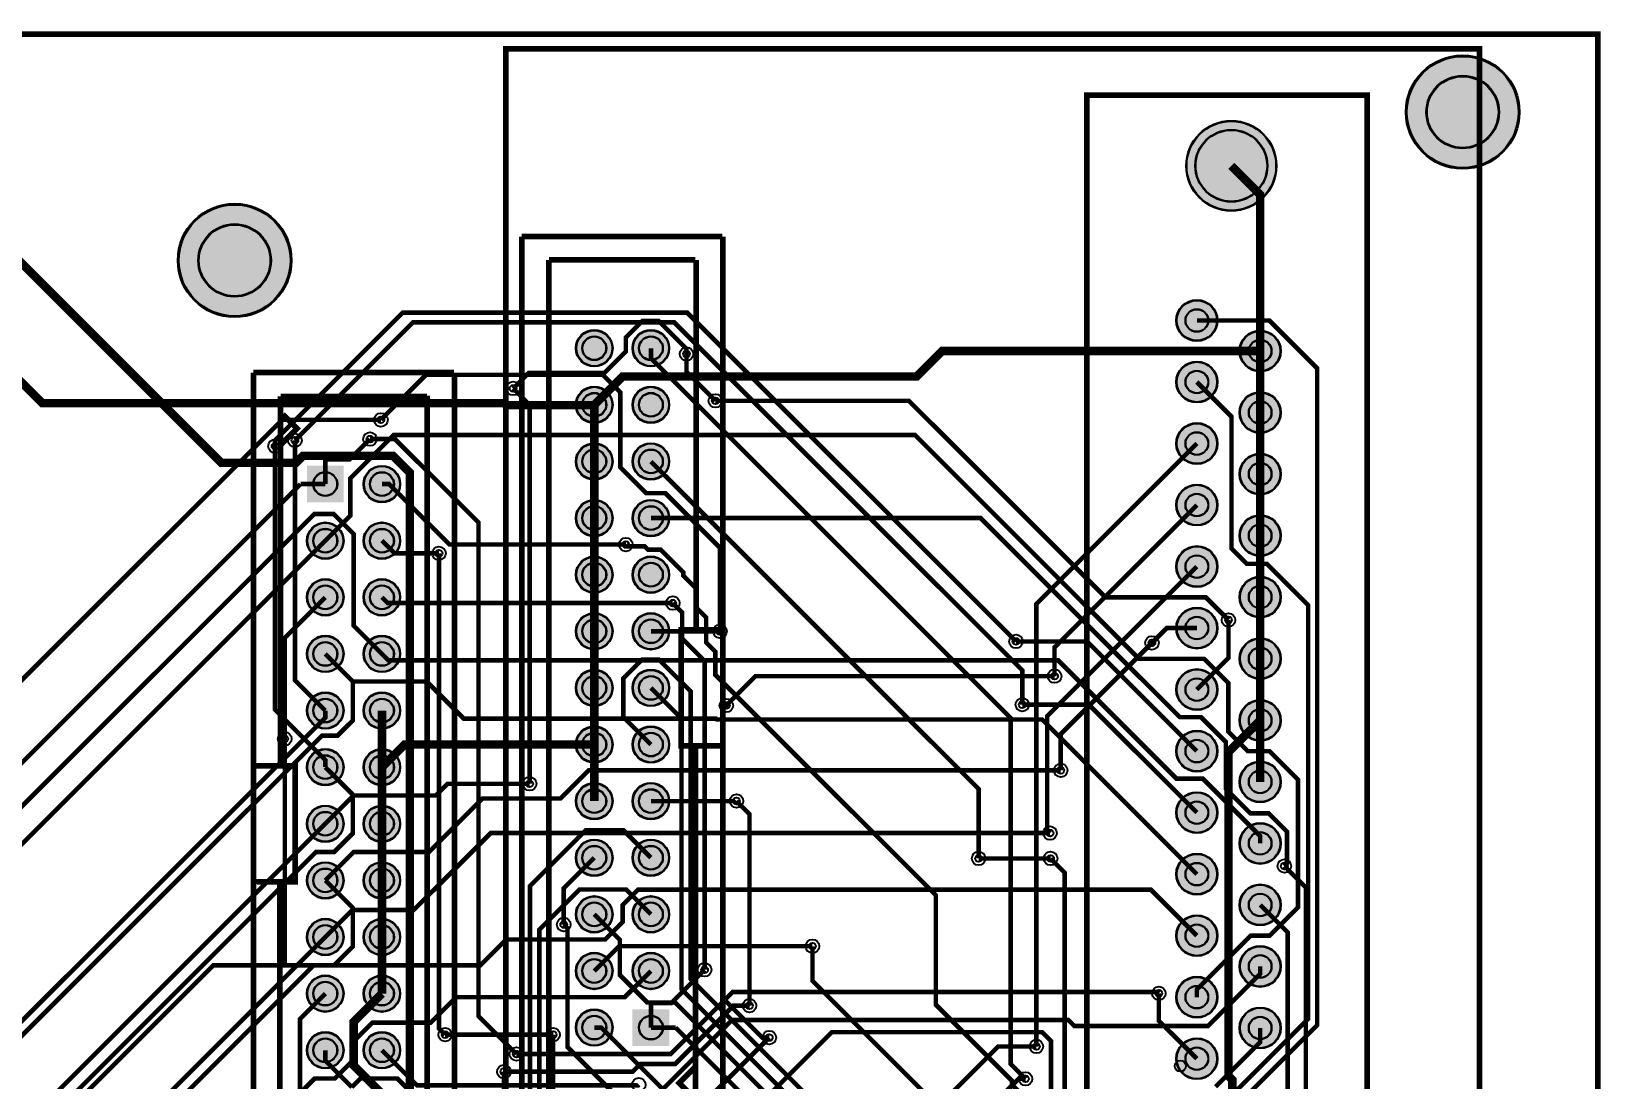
# Model space of a CAD drawing. Header units: millimetres. Extents: x 0 to 106, y 0 to 71.
# Drawn here: x 35.9 to 106.3, y 24.5 to 71.5 of the extents above; entities that cross this region are included whole.
import ezdxf

# ---------------------------------------------------------------- set-up
doc = ezdxf.new("R2010")
doc.units = ezdxf.units.MM
for name, color, linetype, true_color in [('BoardOutLine', 7, 'Continuous', 0xff00ff), ('BottomLayer', 7, 'Continuous', 0x0000ff), ('BottomSolderMaskLayer', 7, 'Continuous', 0xaa00ff), ('Document', 7, 'Continuous', 0xffffff), ('Hole', 7, 'Continuous', 0x222222), ('Multi-Layer', 7, 'Continuous', 0xc0c0c0), ('TopLayer', 7, 'Continuous', 0xff0000), ('TopSilkLayer', 7, 'Continuous', 0xffcc00), ('TopSolderMaskLayer', 7, 'Continuous', 0x800080)]:
    doc.layers.add(name, color=color, linetype=linetype, true_color=true_color)

msp = doc.modelspace()

# ---------------------------------------------------------------- hatches: boundary and pattern name
at = {"layer": 'BottomSolderMaskLayer'}
for points in [[(97.59, 67.872, 1), (102.692, 67.872, 1)], [(87.739, 65.461, 1), (91.789, 65.461, 1)], [(42.506, 61.217, 1), (47.607, 61.217, 1)], [(87.292, 58.521, 1), (89.142, 58.521, 1)], [(60.363, 57.277, 1), (62.014, 57.277, 1)], [(62.903, 57.277, 1), (64.554, 57.277, 1)], [(90.132, 57.151, 1), (91.982, 57.151, 1)], [(87.292, 55.761, 1), (89.142, 55.761, 1)], [(60.363, 54.737, 1), (62.014, 54.737, 1)], [(62.903, 54.737, 1), (64.554, 54.737, 1)], [(90.132, 54.391, 1), (91.982, 54.391, 1)], [(87.292, 53.001, 1), (89.142, 53.001, 1)], [(60.363, 52.197, 1), (62.014, 52.197, 1)], [(62.903, 52.197, 1), (64.554, 52.197, 1)], [(90.132, 51.631, 1), (91.982, 51.631, 1)], [(49.949, 52.007), (49.949, 50.356), (48.298, 50.356), (48.298, 52.007)], [(50.838, 51.181, 1), (52.489, 51.181, 1)], [(87.292, 50.241, 1), (89.142, 50.241, 1)], [(60.363, 49.657, 1), (62.014, 49.657, 1)], [(62.903, 49.657, 1), (64.554, 49.657, 1)], [(48.298, 48.641, 1), (49.949, 48.641, 1)], [(50.838, 48.641, 1), (52.489, 48.641, 1)], [(90.132, 48.871, 1), (91.982, 48.871, 1)], [(60.363, 47.117, 1), (62.014, 47.117, 1)], [(62.903, 47.117, 1), (64.554, 47.117, 1)], [(87.292, 47.481, 1), (89.142, 47.481, 1)], [(48.298, 46.101, 1), (49.949, 46.101, 1)], [(50.838, 46.101, 1), (52.489, 46.101, 1)], [(90.132, 46.111, 1), (91.982, 46.111, 1)], [(60.363, 44.577, 1), (62.014, 44.577, 1)], [(62.903, 44.577, 1), (64.554, 44.577, 1)], [(87.292, 44.721, 1), (89.142, 44.721, 1)], [(48.298, 43.561, 1), (49.949, 43.561, 1)], [(50.838, 43.561, 1), (52.489, 43.561, 1)], [(90.132, 43.351, 1), (91.982, 43.351, 1)], [(60.363, 42.037, 1), (62.014, 42.037, 1)], [(62.903, 42.037, 1), (64.554, 42.037, 1)], [(87.292, 41.961, 1), (89.142, 41.961, 1)], [(48.298, 41.021, 1), (49.949, 41.021, 1)], [(50.838, 41.021, 1), (52.489, 41.021, 1)], [(90.132, 40.581, 1), (91.982, 40.581, 1)], [(60.363, 39.497, 1), (62.014, 39.497, 1)], [(62.903, 39.497, 1), (64.554, 39.497, 1)], [(87.292, 39.2, 1), (89.142, 39.2, 1)], [(48.298, 38.481, 1), (49.949, 38.481, 1)], [(50.838, 38.481, 1), (52.489, 38.481, 1)], [(90.132, 37.82, 1), (91.982, 37.82, 1)], [(60.363, 36.957, 1), (62.014, 36.957, 1)], [(62.903, 36.957, 1), (64.554, 36.957, 1)], [(87.292, 36.441, 1), (89.142, 36.441, 1)], [(48.298, 35.941, 1), (49.949, 35.941, 1)], [(50.838, 35.941, 1), (52.489, 35.941, 1)], [(90.132, 35.06, 1), (91.982, 35.06, 1)], [(60.363, 34.417, 1), (62.014, 34.417, 1)], [(62.903, 34.417, 1), (64.554, 34.417, 1)], [(87.292, 33.681, 1), (89.142, 33.681, 1)], [(48.298, 33.401, 1), (49.949, 33.401, 1)], [(50.838, 33.401, 1), (52.489, 33.401, 1)], [(90.132, 32.3, 1), (91.982, 32.3, 1)], [(60.363, 31.877, 1), (62.014, 31.877, 1)], [(62.903, 31.877, 1), (64.554, 31.877, 1)], [(48.298, 30.861, 1), (49.949, 30.861, 1)], [(50.838, 30.861, 1), (52.489, 30.861, 1)], [(87.292, 30.921, 1), (89.142, 30.921, 1)], [(90.132, 29.541, 1), (91.982, 29.541, 1)], [(60.363, 29.337, 1), (62.014, 29.337, 1)], [(62.903, 29.337, 1), (64.554, 29.337, 1)], [(48.298, 28.321, 1), (49.949, 28.321, 1)], [(50.838, 28.321, 1), (52.489, 28.321, 1)], [(87.292, 28.161, 1), (89.142, 28.161, 1)], [(60.363, 26.797, 1), (62.014, 26.797, 1)], [(62.903, 25.972), (62.903, 27.622), (64.554, 27.622), (64.554, 25.972)], [(90.132, 26.78, 1), (91.982, 26.78, 1)], [(48.298, 25.781, 1), (49.949, 25.781, 1)], [(50.838, 25.781, 1), (52.489, 25.781, 1)], [(87.292, 25.401, 1), (89.142, 25.401, 1)]]:
    msp.add_hatch(color=256, dxfattribs=at).paths.add_polyline_path(points)
at = {"layer": 'Multi-Layer'}
for points in [[(87.764, 65.461, 1), (91.764, 65.461, 1)], [(87.317, 58.521, 1), (89.117, 58.521, 1)], [(60.389, 57.277, 1), (61.989, 57.277, 1)], [(62.929, 57.277, 1), (64.529, 57.277, 1)], [(90.157, 57.151, 1), (91.957, 57.151, 1)], [(87.317, 55.761, 1), (89.117, 55.761, 1)], [(60.389, 54.737, 1), (61.989, 54.737, 1)], [(62.929, 54.737, 1), (64.529, 54.737, 1)], [(90.157, 54.391, 1), (91.957, 54.391, 1)], [(87.317, 53.001, 1), (89.117, 53.001, 1)], [(60.389, 52.197, 1), (61.989, 52.197, 1)], [(62.929, 52.197, 1), (64.529, 52.197, 1)], [(90.157, 51.631, 1), (91.957, 51.631, 1)], [(49.924, 51.981), (49.924, 50.381), (48.324, 50.381), (48.324, 51.981)], [(50.864, 51.181, 1), (52.464, 51.181, 1)], [(87.317, 50.241, 1), (89.117, 50.241, 1)], [(60.389, 49.657, 1), (61.989, 49.657, 1)], [(62.929, 49.657, 1), (64.529, 49.657, 1)], [(48.324, 48.641, 1), (49.924, 48.641, 1)], [(50.864, 48.641, 1), (52.464, 48.641, 1)], [(90.157, 48.871, 1), (91.957, 48.871, 1)], [(60.389, 47.117, 1), (61.989, 47.117, 1)], [(62.929, 47.117, 1), (64.529, 47.117, 1)], [(87.317, 47.481, 1), (89.117, 47.481, 1)], [(48.324, 46.101, 1), (49.924, 46.101, 1)], [(50.864, 46.101, 1), (52.464, 46.101, 1)], [(90.157, 46.111, 1), (91.957, 46.111, 1)], [(60.389, 44.577, 1), (61.989, 44.577, 1)], [(62.929, 44.577, 1), (64.529, 44.577, 1)], [(87.317, 44.721, 1), (89.117, 44.721, 1)], [(48.324, 43.561, 1), (49.924, 43.561, 1)], [(50.864, 43.561, 1), (52.464, 43.561, 1)], [(90.157, 43.351, 1), (91.957, 43.351, 1)], [(60.389, 42.037, 1), (61.989, 42.037, 1)], [(62.929, 42.037, 1), (64.529, 42.037, 1)], [(87.317, 41.961, 1), (89.117, 41.961, 1)], [(48.324, 41.021, 1), (49.924, 41.021, 1)], [(50.864, 41.021, 1), (52.464, 41.021, 1)], [(90.157, 40.581, 1), (91.957, 40.581, 1)], [(60.389, 39.497, 1), (61.989, 39.497, 1)], [(62.929, 39.497, 1), (64.529, 39.497, 1)], [(87.317, 39.2, 1), (89.117, 39.2, 1)], [(48.324, 38.481, 1), (49.924, 38.481, 1)], [(50.864, 38.481, 1), (52.464, 38.481, 1)], [(90.157, 37.82, 1), (91.957, 37.82, 1)], [(60.389, 36.957, 1), (61.989, 36.957, 1)], [(62.929, 36.957, 1), (64.529, 36.957, 1)], [(87.317, 36.441, 1), (89.117, 36.441, 1)], [(48.324, 35.941, 1), (49.924, 35.941, 1)], [(50.864, 35.941, 1), (52.464, 35.941, 1)], [(90.157, 35.06, 1), (91.957, 35.06, 1)], [(60.389, 34.417, 1), (61.989, 34.417, 1)], [(62.929, 34.417, 1), (64.529, 34.417, 1)], [(87.317, 33.681, 1), (89.117, 33.681, 1)], [(48.324, 33.401, 1), (49.924, 33.401, 1)], [(50.864, 33.401, 1), (52.464, 33.401, 1)], [(90.157, 32.3, 1), (91.957, 32.3, 1)], [(60.389, 31.877, 1), (61.989, 31.877, 1)], [(62.929, 31.877, 1), (64.529, 31.877, 1)], [(87.317, 30.921, 1), (89.117, 30.921, 1)], [(48.324, 30.861, 1), (49.924, 30.861, 1)], [(50.864, 30.861, 1), (52.464, 30.861, 1)], [(90.157, 29.541, 1), (91.957, 29.541, 1)], [(60.389, 29.337, 1), (61.989, 29.337, 1)], [(62.929, 29.337, 1), (64.529, 29.337, 1)], [(48.324, 28.321, 1), (49.924, 28.321, 1)], [(50.864, 28.321, 1), (52.464, 28.321, 1)], [(87.317, 28.161, 1), (89.117, 28.161, 1)], [(60.389, 26.797, 1), (61.989, 26.797, 1)], [(62.929, 25.997), (62.929, 27.597), (64.529, 27.597), (64.529, 25.997)], [(90.157, 26.78, 1), (91.957, 26.78, 1)], [(48.324, 25.781, 1), (49.924, 25.781, 1)], [(50.864, 25.781, 1), (52.464, 25.781, 1)], [(87.317, 25.401, 1), (89.117, 25.401, 1)]]:
    msp.add_hatch(color=256, dxfattribs=at).paths.add_polyline_path(points)
at = {"layer": 'TopSolderMaskLayer'}
for points in [[(97.59, 67.872, 1), (102.692, 67.872, 1)], [(87.739, 65.461, 1), (91.789, 65.461, 1)], [(42.506, 61.217, 1), (47.607, 61.217, 1)], [(87.292, 58.521, 1), (89.142, 58.521, 1)], [(60.363, 57.277, 1), (62.014, 57.277, 1)], [(62.903, 57.277, 1), (64.554, 57.277, 1)], [(90.132, 57.151, 1), (91.982, 57.151, 1)], [(87.292, 55.761, 1), (89.142, 55.761, 1)], [(60.363, 54.737, 1), (62.014, 54.737, 1)], [(62.903, 54.737, 1), (64.554, 54.737, 1)], [(90.132, 54.391, 1), (91.982, 54.391, 1)], [(87.292, 53.001, 1), (89.142, 53.001, 1)], [(60.363, 52.197, 1), (62.014, 52.197, 1)], [(62.903, 52.197, 1), (64.554, 52.197, 1)], [(90.132, 51.631, 1), (91.982, 51.631, 1)], [(49.949, 52.007), (49.949, 50.356), (48.298, 50.356), (48.298, 52.007)], [(50.838, 51.181, 1), (52.489, 51.181, 1)], [(87.292, 50.241, 1), (89.142, 50.241, 1)], [(60.363, 49.657, 1), (62.014, 49.657, 1)], [(62.903, 49.657, 1), (64.554, 49.657, 1)], [(48.298, 48.641, 1), (49.949, 48.641, 1)], [(50.838, 48.641, 1), (52.489, 48.641, 1)], [(90.132, 48.871, 1), (91.982, 48.871, 1)], [(60.363, 47.117, 1), (62.014, 47.117, 1)], [(62.903, 47.117, 1), (64.554, 47.117, 1)], [(87.292, 47.481, 1), (89.142, 47.481, 1)], [(48.298, 46.101, 1), (49.949, 46.101, 1)], [(50.838, 46.101, 1), (52.489, 46.101, 1)], [(90.132, 46.111, 1), (91.982, 46.111, 1)], [(60.363, 44.577, 1), (62.014, 44.577, 1)], [(62.903, 44.577, 1), (64.554, 44.577, 1)], [(87.292, 44.721, 1), (89.142, 44.721, 1)], [(48.298, 43.561, 1), (49.949, 43.561, 1)], [(50.838, 43.561, 1), (52.489, 43.561, 1)], [(90.132, 43.351, 1), (91.982, 43.351, 1)], [(60.363, 42.037, 1), (62.014, 42.037, 1)], [(62.903, 42.037, 1), (64.554, 42.037, 1)], [(87.292, 41.961, 1), (89.142, 41.961, 1)], [(48.298, 41.021, 1), (49.949, 41.021, 1)], [(50.838, 41.021, 1), (52.489, 41.021, 1)], [(90.132, 40.581, 1), (91.982, 40.581, 1)], [(60.363, 39.497, 1), (62.014, 39.497, 1)], [(62.903, 39.497, 1), (64.554, 39.497, 1)], [(87.292, 39.2, 1), (89.142, 39.2, 1)], [(48.298, 38.481, 1), (49.949, 38.481, 1)], [(50.838, 38.481, 1), (52.489, 38.481, 1)], [(90.132, 37.82, 1), (91.982, 37.82, 1)], [(60.363, 36.957, 1), (62.014, 36.957, 1)], [(62.903, 36.957, 1), (64.554, 36.957, 1)], [(87.292, 36.441, 1), (89.142, 36.441, 1)], [(48.298, 35.941, 1), (49.949, 35.941, 1)], [(50.838, 35.941, 1), (52.489, 35.941, 1)], [(90.132, 35.06, 1), (91.982, 35.06, 1)], [(60.363, 34.417, 1), (62.014, 34.417, 1)], [(62.903, 34.417, 1), (64.554, 34.417, 1)], [(87.292, 33.681, 1), (89.142, 33.681, 1)], [(48.298, 33.401, 1), (49.949, 33.401, 1)], [(50.838, 33.401, 1), (52.489, 33.401, 1)], [(90.132, 32.3, 1), (91.982, 32.3, 1)], [(60.363, 31.877, 1), (62.014, 31.877, 1)], [(62.903, 31.877, 1), (64.554, 31.877, 1)], [(48.298, 30.861, 1), (49.949, 30.861, 1)], [(50.838, 30.861, 1), (52.489, 30.861, 1)], [(87.292, 30.921, 1), (89.142, 30.921, 1)], [(90.132, 29.541, 1), (91.982, 29.541, 1)], [(60.363, 29.337, 1), (62.014, 29.337, 1)], [(62.903, 29.337, 1), (64.554, 29.337, 1)], [(48.298, 28.321, 1), (49.949, 28.321, 1)], [(50.838, 28.321, 1), (52.489, 28.321, 1)], [(87.292, 28.161, 1), (89.142, 28.161, 1)], [(60.363, 26.797, 1), (62.014, 26.797, 1)], [(62.903, 25.972), (62.903, 27.622), (64.554, 27.622), (64.554, 25.972)], [(90.132, 26.78, 1), (91.982, 26.78, 1)], [(48.298, 25.781, 1), (49.949, 25.781, 1)], [(50.838, 25.781, 1), (52.489, 25.781, 1)], [(87.292, 25.401, 1), (89.142, 25.401, 1)]]:
    msp.add_hatch(color=256, dxfattribs=at).paths.add_polyline_path(points)

# ---------------------------------------------------------------- linework, layer by layer
at = {"layer": 'BoardOutLine', "const_width": 0.254}
msp.add_lwpolyline([(106.2, 0), (0, 0), (0, 71.365), (106.2, 71.365), (106.2, 0)], close=True, dxfattribs=at)
at = {"layer": 'BottomLayer'}
for points, const_width in [([(91.057, 57.151), (91.057, 64.168), (89.764, 65.461)], 0.381), ([(33.193, 63.399), (44.456, 52.136), (47.815, 52.136), (48.13, 52.45), (52.16, 52.45), (52.919, 51.691), (52.919, 21.956), (51.664, 20.701)], 0.381), ([(80.105, 44.122), (65.356, 58.871), (52.599, 58.871), (46.871, 53.143), (46.871, 52.885)], 0.203), ([(80.388, 41.287), (80.388, 42.821), (64.771, 58.438), (53.057, 58.438), (47.762, 53.143)], 0.203), ([(80.532, 24.497), (79.867, 25.162), (79.867, 40.691), (63.729, 56.83), (63.729, 57.277)], 0.203), ([(66.621, 54.916), (65.326, 56.211), (65.326, 57.018)], 0.203), ([(91.057, 54.391), (91.057, 57.151)], 0.381), ([(66.825, 44.577), (66.825, 48.324), (64.374, 50.775), (63.516, 50.775), (62.356, 51.935), (62.356, 55.297), (61.569, 56.084), (53.641, 56.084), (51.619, 54.062)], 0.203), ([(57.548, 55.472), (58.29, 54.73), (58.29, 37.735)], 0.203), ([(61.189, 54.737), (61.189, 52.197)], 0.381), ([(91.057, 54.391), (91.057, 51.631)], 0.381), ([(51.13, 53.2), (52.248, 53.2), (55.993, 49.456), (55.993, 27.311), (57.695, 25.609)], 0.203), ([(88.217, 53.001), (81.019, 45.803), (81.019, 25.948)], 0.203), ([(61.189, 52.197), (61.189, 49.657)], 0.381), ([(63.729, 52.197), (78.428, 37.498), (78.428, 34.385)], 0.203), ([(91.057, 51.631), (91.057, 48.871)], 0.381), ([(48.019, 51.181), (10.624, 13.786), (10.624, 5.103), (11.232, 4.496), (13.081, 4.496), (14.351, 5.766)], 0.203), ([(49.124, 51.181), (48.019, 51.181)], 0.203), ([(81.834, 42.562), (81.834, 43.858), (88.217, 50.241)], 0.203), ([(51.664, 43.561), (50.394, 44.831), (50.394, 48.944), (49.498, 49.839), (48.628, 49.839), (11.811, 13.022), (11.811, 5.766)], 0.203), ([(61.189, 49.657), (61.189, 47.117)], 0.381), ([(49.124, 48.641), (24.909, 24.427), (24.909, 9.153), (23.241, 7.485), (23.241, 4.496), (21.971, 3.226)], 0.203), ([(86.136, 21.221), (86.135, 21.221), (85.698, 21.221), (85.322, 21.596), (82.738, 21.596), (80.449, 23.886), (80.279, 23.886), (79.92, 24.244), (79.92, 24.414), (76.508, 27.826), (76.508, 32.734), (66.615, 42.627), (66.615, 43.666), (66.205, 44.076), (66.205, 45.201), (65.74, 45.665), (65.74, 46.513), (65.187, 47.066), (65.187, 47.224), (64.168, 48.243), (63.592, 48.243), (63.448, 48.387), (62.687, 48.387), (62.606, 48.468)], 0.203), ([(91.057, 48.871), (91.057, 46.111)], 0.381), ([(54.222, 48.077), (54.222, 26.756), (54.5, 26.479)], 0.203), ([(61.189, 47.117), (61.189, 44.577)], 0.381), ([(88.217, 47.481), (81.5, 40.764), (81.5, 35.654), (81.63, 35.524)], 0.203), ([(47.307, 39.751), (47.307, 44.285), (49.124, 46.101)], 0.203), ([(66.136, 29.39), (66.136, 43.253), (65.129, 44.26), (65.129, 45.425), (64.712, 45.843)], 0.203), ([(91.057, 46.111), (91.057, 43.351)], 0.381), ([(88.217, 41.961), (89.638, 43.382), (89.638, 45.081)], 0.203), ([(61.189, 44.577), (61.189, 42.037)], 0.381), ([(27.051, 3.226), (28.321, 4.496), (28.321, 19.244), (48.967, 39.89), (49.668, 39.89), (50.359, 40.58), (50.359, 42.326), (49.124, 43.561)], 0.203), ([(86.202, 44.056), (82.111, 39.965), (82.111, 38.341)], 0.203), ([(63.729, 39.497), (62.494, 40.732), (62.494, 42.467), (63.334, 43.307), (64.092, 43.307), (65.511, 41.888), (65.511, 28.976), (83.143, 11.343)], 0.203), ([(91.057, 43.351), (91.057, 40.581)], 0.381), ([(61.189, 42.037), (61.189, 39.497)], 0.381), ([(63.729, 42.037), (65.102, 40.664), (65.102, 28.515), (85.59, 8.027)], 0.203), ([(24.511, 3.226), (25.781, 4.496), (25.781, 17.36), (49.124, 40.703), (49.124, 41.021)], 0.203), ([(51.664, 38.481), (51.664, 41.021)], 0.381), ([(67.11, 41.248), (66.956, 41.094), (66.956, 28.113), (68.721, 26.348), (69.038, 26.348)], 0.203), ([(89.637, 18.461), (89.808, 18.632), (89.808, 24.455), (89.637, 24.627), (89.637, 39.161), (91.057, 40.581)], 0.381), ([(91.057, 40.581), (91.057, 37.82)], 0.381), ([(61.189, 39.497), (61.189, 36.957)], 0.381), ([(49.124, 38.481), (50.359, 37.246), (50.359, 35.511), (49.519, 34.671), (48.703, 34.671), (33.401, 19.369), (33.401, 4.496), (32.131, 3.226)], 0.203), ([(51.664, 35.941), (51.664, 38.481)], 0.381), ([(67.567, 36.962), (68.152, 36.377), (68.152, 27.781)], 0.203), ([(49.124, 35.941), (30.861, 17.678), (30.861, 4.496), (29.591, 3.226)], 0.203), ([(51.664, 33.401), (51.664, 35.941)], 0.381), ([(52.368, 10.963), (58.307, 16.902), (58.307, 33.149), (60.811, 35.652), (62.494, 35.652), (63.729, 34.417)], 0.203), ([(81.656, 34.385), (82.287, 33.754), (82.287, 22.918)], 0.203), ([(88.129, 2.446), (88.129, 3.756), (88.982, 4.609), (92.511, 4.609), (93.105, 5.203), (93.105, 33.082), (92.142, 34.045)], 0.203), ([(49.124, 33.401), (50.359, 32.166), (50.359, 30.431), (49.519, 29.591), (48.608, 29.591), (38.481, 19.464), (38.481, 4.496), (37.211, 3.226)], 0.203), ([(63.729, 31.877), (62.615, 32.991), (60.528, 32.991), (58.725, 31.188), (58.725, 16.346), (48.641, 6.263), (48.641, 2.792), (47.78, 1.931), (41.046, 1.931), (39.751, 3.226)], 0.203), ([(51.664, 30.861), (51.664, 33.401)], 0.381), ([(91.057, 32.3), (92.294, 31.063), (92.294, 6.111), (91.948, 5.766)], 0.203), ([(61.189, 31.877), (62.335, 30.731), (62.335, 29.157), (63.57, 27.922), (64.822, 27.922), (85.712, 7.033), (85.712, 4.382), (86.868, 3.226)], 0.203), ([(51.664, 28.321), (51.664, 30.861)], 0.381), ([(82.04, 1.221), (80.518, 2.743), (80.518, 3.646), (79.782, 4.382), (78.941, 4.382), (78.091, 5.231), (78.091, 7.822), (59.986, 25.927), (59.986, 31.254), (59.82, 31.419)], 0.203), ([(49.124, 30.861), (35.941, 17.678), (35.941, 4.496), (34.671, 3.226)], 0.203), ([(78.405, 21.461), (70.974, 28.892), (70.974, 30.448)], 0.203), ([(49.124, 28.321), (47.993, 27.191), (47.993, 20.115), (48.957, 19.151), (49.644, 19.151)], 0.203), ([(51.664, 23.241), (51.664, 23.833), (50.394, 25.103), (50.394, 27.051), (51.664, 28.321)], 0.381), ([(88.217, 25.401), (86.512, 27.105), (86.512, 28.332)], 0.203), ([(61.189, 26.797), (61.507, 26.797), (80.518, 7.786), (80.518, 5.373), (81.282, 4.609), (82.073, 4.609), (83.058, 3.624), (83.058, 2.846), (84.07, 1.835), (94.783, 1.835), (95.758, 2.81), (95.758, 4.496), (94.488, 5.766)], 0.203), ([(63.729, 26.797), (64.834, 26.797)], 0.203), ([(84.404, 7.221), (84.404, 7.227), (64.834, 26.797)], 0.203), ([(62.385, 15.263), (59.346, 18.302), (59.346, 26.479)], 0.203), ([(50.316, 24.12), (49.124, 25.312), (49.124, 25.781)], 0.203), ([(57.135, 24.819), (57.135, 20.066), (52.193, 15.123)], 0.203)]:
    msp.add_lwpolyline(points, dxfattribs=dict(at, const_width=const_width))
at = {"layer": 'BottomSolderMaskLayer'}
for centre, radius in [((100.141, 67.872), 2.551), ((100.14, 67.872), 1.633), ((89.764, 65.461), 2.025), ((89.764, 65.461), 1.62), ((45.057, 61.217), 2.551), ((45.056, 61.217), 1.633), ((88.217, 58.521), 0.925), ((88.217, 58.521), 0.514), ((61.189, 57.277), 0.825), ((61.189, 57.277), 0.542), ((63.729, 57.277), 0.825), ((63.729, 57.277), 0.542), ((91.057, 57.151), 0.925), ((91.057, 57.151), 0.514), ((88.217, 55.761), 0.925), ((88.217, 55.761), 0.514), ((61.189, 54.737), 0.825), ((61.189, 54.737), 0.542), ((63.729, 54.737), 0.825), ((63.729, 54.737), 0.542), ((91.057, 54.391), 0.925), ((91.057, 54.391), 0.514), ((88.217, 53.001), 0.925), ((88.217, 53.001), 0.514), ((61.189, 52.197), 0.825), ((63.729, 52.197), 0.825), ((61.189, 52.197), 0.542), ((63.729, 52.197), 0.542), ((91.057, 51.631), 0.925), ((91.057, 51.631), 0.514), ((49.124, 51.181), 0.542), ((51.664, 51.181), 0.825), ((51.664, 51.181), 0.542), ((88.217, 50.241), 0.925), ((88.217, 50.241), 0.514), ((61.189, 49.657), 0.825), ((61.189, 49.657), 0.542), ((63.729, 49.657), 0.825), ((63.729, 49.657), 0.542), ((49.124, 48.641), 0.825), ((51.664, 48.641), 0.825), ((91.057, 48.871), 0.925), ((91.057, 48.871), 0.514), ((49.124, 48.641), 0.542), ((51.664, 48.641), 0.542), ((61.189, 47.117), 0.825), ((63.729, 47.117), 0.825), ((88.217, 47.481), 0.925), ((88.217, 47.481), 0.514), ((61.189, 47.117), 0.542), ((63.729, 47.117), 0.542), ((49.124, 46.101), 0.825), ((49.124, 46.101), 0.542), ((51.664, 46.101), 0.825), ((51.664, 46.101), 0.542), ((91.057, 46.111), 0.925), ((91.057, 46.111), 0.514), ((61.189, 44.577), 0.825), ((61.189, 44.577), 0.542), ((63.729, 44.577), 0.825), ((63.729, 44.577), 0.542), ((88.217, 44.721), 0.925), ((88.217, 44.721), 0.514), ((49.124, 43.561), 0.825), ((51.664, 43.561), 0.825), ((49.124, 43.561), 0.542), ((51.664, 43.561), 0.542), ((91.057, 43.351), 0.925), ((91.057, 43.351), 0.514), ((61.189, 42.037), 0.825), ((61.189, 42.037), 0.542), ((63.729, 42.037), 0.825), ((63.729, 42.037), 0.542), ((88.217, 41.961), 0.925), ((88.217, 41.961), 0.514), ((49.124, 41.021), 0.825), ((49.124, 41.021), 0.542), ((51.664, 41.021), 0.825), ((51.664, 41.021), 0.542), ((91.057, 40.581), 0.925), ((91.057, 40.581), 0.514), ((61.189, 39.497), 0.825), ((63.729, 39.497), 0.825), ((88.217, 39.2), 0.925), ((61.189, 39.497), 0.542), ((63.729, 39.497), 0.542), ((88.217, 39.201), 0.514), ((49.124, 38.481), 0.825), ((49.124, 38.481), 0.542), ((51.664, 38.481), 0.825), ((51.664, 38.481), 0.542), ((91.057, 37.82), 0.925), ((91.057, 37.821), 0.514), ((61.189, 36.957), 0.825), ((61.189, 36.957), 0.542), ((63.729, 36.957), 0.825), ((63.729, 36.957), 0.542), ((88.217, 36.441), 0.925), ((49.124, 35.941), 0.825), ((51.664, 35.941), 0.825), ((88.217, 36.441), 0.514), ((49.124, 35.941), 0.542), ((51.664, 35.941), 0.542), ((91.057, 35.06), 0.925), ((61.189, 34.417), 0.825), ((63.729, 34.417), 0.825), ((91.057, 35.06), 0.514), ((61.189, 34.417), 0.542), ((63.729, 34.417), 0.542), ((88.217, 33.681), 0.925), ((49.124, 33.401), 0.825), ((49.124, 33.401), 0.542), ((51.664, 33.401), 0.825), ((51.664, 33.401), 0.542), ((88.217, 33.681), 0.514), ((91.057, 32.3), 0.925), ((61.189, 31.877), 0.825), ((61.189, 31.877), 0.542), ((63.729, 31.877), 0.825), ((63.729, 31.877), 0.542), ((91.057, 32.301), 0.514), ((49.124, 30.861), 0.825), ((51.664, 30.861), 0.825), ((88.217, 30.921), 0.925), ((49.124, 30.861), 0.542), ((51.664, 30.861), 0.542), ((88.217, 30.921), 0.514), ((91.057, 29.541), 0.925), ((61.189, 29.337), 0.825), ((61.189, 29.337), 0.542), ((63.729, 29.337), 0.825), ((63.729, 29.337), 0.542), ((91.057, 29.54), 0.514), ((49.124, 28.321), 0.825), ((49.124, 28.321), 0.542), ((51.664, 28.321), 0.825), ((51.664, 28.321), 0.542), ((88.217, 28.161), 0.925), ((88.217, 28.161), 0.514), ((61.189, 26.797), 0.825), ((91.057, 26.78), 0.925), ((61.189, 26.797), 0.542), ((63.729, 26.797), 0.542), ((91.057, 26.78), 0.514), ((49.124, 25.781), 0.825), ((49.124, 25.781), 0.542), ((51.664, 25.781), 0.825), ((51.664, 25.781), 0.542), ((88.217, 25.401), 0.925), ((88.217, 25.401), 0.514)]:
    msp.add_circle(centre, radius, dxfattribs=at)
at = {"layer": 'Document'}
msp.add_circle((87.478, 25.07), 0.25, dxfattribs=at)
at = {"layer": 'Hole'}
for centre in [(65.326, 57.018), (57.548, 55.472), (66.621, 54.916), (51.619, 54.062), (46.871, 52.885), (47.762, 53.143), (51.13, 53.2), (62.605, 48.468), (54.222, 48.077), (64.712, 45.843), (89.637, 45.081), (66.825, 44.577), (80.105, 44.122), (86.202, 44.056), (81.834, 42.562), (67.11, 41.248), (80.388, 41.287), (47.307, 39.751), (82.111, 38.341), (58.289, 37.735), (67.567, 36.962), (81.63, 35.524), (78.428, 34.385), (81.656, 34.385), (92.142, 34.045), (59.82, 31.419), (70.974, 30.448), (66.136, 29.39), (86.512, 28.332), (68.152, 27.781), (54.5, 26.479), (59.346, 26.479), (69.038, 26.348), (81.019, 25.948), (57.695, 25.609), (57.135, 24.819), (80.532, 24.497)]:
    msp.add_circle(centre, 0.152, dxfattribs=at)
at = {"layer": 'Multi-Layer'}
for centre, radius in [((100.141, 67.872), 2.5), ((100.14, 67.872), 1.6), ((89.764, 65.461), 2), ((89.764, 65.461), 1.6), ((45.057, 61.217), 2.5), ((45.056, 61.217), 1.6), ((88.217, 58.521), 0.9), ((88.217, 58.521), 0.5), ((61.189, 57.277), 0.8), ((61.189, 57.277), 0.525), ((63.729, 57.277), 0.8), ((63.729, 57.277), 0.525), ((91.057, 57.151), 0.9), ((65.326, 57.018), 0.305), ((91.057, 57.151), 0.5), ((88.217, 55.761), 0.9), ((57.548, 55.472), 0.305), ((88.217, 55.761), 0.5), ((61.189, 54.737), 0.8), ((61.189, 54.737), 0.525), ((63.729, 54.737), 0.8), ((63.729, 54.737), 0.525), ((66.621, 54.916), 0.305), ((91.057, 54.391), 0.9), ((51.619, 54.062), 0.305), ((91.057, 54.391), 0.5), ((51.13, 53.2), 0.305), ((88.217, 53.001), 0.9), ((88.217, 53.001), 0.5), ((46.871, 52.885), 0.305), ((47.762, 53.143), 0.305), ((61.189, 52.197), 0.8), ((63.729, 52.197), 0.8), ((61.189, 52.197), 0.525), ((63.729, 52.197), 0.525), ((91.057, 51.631), 0.9), ((91.057, 51.631), 0.5), ((49.124, 51.181), 0.525), ((51.664, 51.181), 0.8), ((51.664, 51.181), 0.525), ((88.217, 50.241), 0.9), ((88.217, 50.241), 0.5), ((61.189, 49.657), 0.8), ((61.189, 49.657), 0.525), ((63.729, 49.657), 0.8), ((63.729, 49.657), 0.525), ((49.124, 48.641), 0.8), ((51.664, 48.641), 0.8), ((91.057, 48.871), 0.9), ((91.057, 48.871), 0.5), ((49.124, 48.641), 0.525), ((51.664, 48.641), 0.525), ((62.605, 48.468), 0.305), ((54.222, 48.077), 0.305), ((61.189, 47.117), 0.8), ((63.729, 47.117), 0.8), ((88.217, 47.481), 0.9), ((88.217, 47.481), 0.5), ((61.189, 47.117), 0.525), ((63.729, 47.117), 0.525), ((49.124, 46.101), 0.8), ((49.124, 46.101), 0.525), ((51.664, 46.101), 0.8), ((51.664, 46.101), 0.525), ((91.057, 46.111), 0.9), ((91.057, 46.111), 0.5), ((64.712, 45.843), 0.305), ((61.189, 44.577), 0.8), ((61.189, 44.577), 0.525), ((63.729, 44.577), 0.8), ((63.729, 44.577), 0.525), ((88.217, 44.721), 0.9), ((88.217, 44.721), 0.5), ((89.637, 45.081), 0.305), ((49.124, 43.561), 0.8), ((51.664, 43.561), 0.8), ((66.825, 44.577), 0.305), ((80.105, 44.122), 0.305), ((86.202, 44.056), 0.305), ((49.124, 43.561), 0.525), ((51.664, 43.561), 0.525), ((91.057, 43.351), 0.9), ((91.057, 43.351), 0.5), ((61.189, 42.037), 0.8), ((61.189, 42.037), 0.525), ((63.729, 42.037), 0.8), ((63.729, 42.037), 0.525), ((81.834, 42.562), 0.305), ((88.217, 41.961), 0.9), ((88.217, 41.961), 0.5), ((49.124, 41.021), 0.8), ((49.124, 41.021), 0.525), ((51.664, 41.021), 0.8), ((51.664, 41.021), 0.525), ((67.11, 41.248), 0.305), ((80.388, 41.287), 0.305), ((91.057, 40.581), 0.9), ((91.057, 40.581), 0.5), ((61.189, 39.497), 0.8), ((63.729, 39.497), 0.8), ((47.307, 39.751), 0.305), ((61.189, 39.497), 0.525), ((63.729, 39.497), 0.525), ((88.217, 39.2), 0.9), ((88.217, 39.201), 0.5), ((49.124, 38.481), 0.8), ((49.124, 38.481), 0.525), ((51.664, 38.481), 0.8), ((51.664, 38.481), 0.525), ((91.057, 37.82), 0.9), ((58.289, 37.735), 0.305), ((82.111, 38.341), 0.305), ((91.057, 37.821), 0.5), ((61.189, 36.957), 0.8), ((61.189, 36.957), 0.525), ((63.729, 36.957), 0.8), ((63.729, 36.957), 0.525), ((88.217, 36.441), 0.9), ((49.124, 35.941), 0.8), ((51.664, 35.941), 0.8), ((67.567, 36.962), 0.305), ((88.217, 36.441), 0.5), ((49.124, 35.941), 0.525), ((51.664, 35.941), 0.525), ((91.057, 35.06), 0.9), ((61.189, 34.417), 0.8), ((63.729, 34.417), 0.8), ((81.63, 35.524), 0.305), ((91.057, 35.06), 0.5), ((61.189, 34.417), 0.525), ((63.729, 34.417), 0.525), ((78.428, 34.385), 0.305), ((81.656, 34.385), 0.305), ((88.217, 33.681), 0.9), ((49.124, 33.401), 0.8), ((49.124, 33.401), 0.525), ((51.664, 33.401), 0.8), ((51.664, 33.401), 0.525), ((88.217, 33.681), 0.5), ((92.142, 34.045), 0.305), ((91.057, 32.3), 0.9), ((61.189, 31.877), 0.8), ((61.189, 31.877), 0.525), ((63.729, 31.877), 0.8), ((63.729, 31.877), 0.525), ((91.057, 32.301), 0.5), ((59.82, 31.419), 0.305), ((88.217, 30.921), 0.9), ((49.124, 30.861), 0.8), ((49.124, 30.861), 0.525), ((51.664, 30.861), 0.8), ((51.664, 30.861), 0.525), ((88.217, 30.921), 0.5), ((70.974, 30.448), 0.305), ((91.057, 29.541), 0.9), ((61.189, 29.337), 0.8), ((61.189, 29.337), 0.525), ((63.729, 29.337), 0.8), ((63.729, 29.337), 0.525), ((66.136, 29.39), 0.305), ((91.057, 29.54), 0.5), ((49.124, 28.321), 0.8), ((51.664, 28.321), 0.8), ((88.217, 28.161), 0.9), ((49.124, 28.321), 0.525), ((51.664, 28.321), 0.525), ((86.512, 28.332), 0.305), ((88.217, 28.161), 0.5), ((61.189, 26.797), 0.8), ((68.152, 27.781), 0.305), ((91.057, 26.78), 0.9), ((54.5, 26.479), 0.305), ((59.346, 26.479), 0.305), ((61.189, 26.797), 0.525), ((63.729, 26.797), 0.525), ((91.057, 26.78), 0.5), ((49.124, 25.781), 0.8), ((49.124, 25.781), 0.525), ((51.664, 25.781), 0.8), ((51.664, 25.781), 0.525), ((69.038, 26.348), 0.305), ((81.019, 25.948), 0.305), ((88.217, 25.401), 0.9), ((57.695, 25.609), 0.305), ((88.217, 25.401), 0.5), ((57.135, 24.819), 0.305), ((80.532, 24.497), 0.305), ((63.188, 24.233), 0.305)]:
    msp.add_circle(centre, radius, dxfattribs=at)
at = {"layer": 'TopLayer'}
for points, const_width in [([(27.838, 63.399), (36.425, 54.812), (57.148, 54.812), (57.237, 54.723), (61.174, 54.723), (61.189, 54.737)], 0.381), ([(65.326, 57.018), (65.326, 57.246), (64.078, 58.495), (63.341, 58.495), (62.603, 57.756), (62.603, 57.126), (61.647, 56.17), (58.246, 56.17), (57.548, 55.472)], 0.203), ([(86.446, 20.045), (86.754, 20.045), (93.616, 26.908), (93.616, 56.372), (91.467, 58.521), (88.217, 58.521)], 0.203), ([(91.057, 57.151), (76.791, 57.151), (75.647, 56.007), (62.459, 56.007), (61.189, 54.737)], 0.381), ([(88.217, 55.761), (89.77, 54.207), (89.77, 48.294), (90.461, 47.603), (91.358, 47.603), (93.208, 45.753), (93.208, 27.19), (86.675, 20.657), (86.193, 20.657), (84.021, 18.485), (81.2, 18.485), (80.822, 18.862), (80.822, 22.36), (81.676, 23.214), (81.676, 26.189), (81.271, 26.594), (71.843, 26.594), (65.913, 20.665), (65.913, 19.987)], 0.203), ([(89.638, 45.081), (88.62, 46.099), (84.121, 46.099), (75.304, 54.916), (66.621, 54.916)], 0.203), ([(51.619, 54.062), (47.183, 54.062), (13.081, 19.96), (13.081, 4.496), (11.811, 3.226)], 0.203), ([(49.124, 38.481), (49.124, 38.8), (46.871, 41.052), (46.871, 52.885)], 0.203), ([(49.124, 41.021), (47.762, 42.383), (47.762, 53.143)], 0.203), ([(88.217, 28.161), (88.217, 28.506), (90.631, 30.92), (91.482, 30.92), (92.753, 32.192), (92.753, 37.918), (91.47, 39.2), (90.503, 39.2), (89.627, 40.076), (89.627, 42.259), (88.545, 43.341), (85.621, 43.341), (75.579, 53.383), (52.194, 53.383), (50.25, 51.439), (50.25, 49.767), (49.124, 48.641)], 0.203), ([(49.124, 52.286), (50.217, 52.286), (51.13, 53.2)], 0.203), ([(49.124, 51.181), (49.124, 52.286)], 0.203), ([(62.606, 48.468), (54.696, 48.468), (51.983, 51.181), (51.664, 51.181)], 0.203), ([(63.729, 49.657), (78.514, 49.657), (87.447, 40.725), (88.401, 40.725), (89.517, 39.609), (89.517, 37.511), (90.622, 36.406), (91.443, 36.406), (92.263, 35.585), (92.263, 34.167), (92.142, 34.045)], 0.203), ([(51.664, 48.641), (52.228, 48.077), (54.222, 48.077)], 0.203), ([(51.664, 46.101), (51.922, 45.843), (64.712, 45.843)], 0.203), ([(63.729, 44.577), (66.825, 44.577)], 0.203), ([(88.217, 44.721), (86.867, 44.721), (86.202, 44.056)], 0.203), ([(88.217, 33.681), (81.279, 40.618), (66.691, 40.618), (66.649, 40.66), (55.334, 40.66), (53.668, 42.326), (50.359, 42.326), (49.124, 43.561)], 0.203), ([(91.057, 35.06), (91.057, 35.393), (88.485, 37.965), (87.305, 37.965), (81.999, 43.27), (51.955, 43.27), (51.664, 43.561)], 0.203), ([(88.217, 39.2), (83.295, 44.122), (80.105, 44.122)], 0.203), ([(67.11, 41.248), (68.423, 42.562), (81.834, 42.562)], 0.203), ([(88.217, 36.441), (83.37, 41.287), (80.388, 41.287)], 0.203), ([(47.307, 29.591), (47.307, 39.751)], 0.203), ([(61.189, 39.497), (52.68, 39.497), (51.664, 38.481)], 0.381), ([(49.124, 33.401), (50.394, 34.671), (53.776, 34.671), (56.182, 37.077), (59.674, 37.077), (60.938, 38.341), (82.111, 38.341)], 0.203), ([(58.29, 37.735), (54.611, 37.735), (54.087, 37.211), (50.394, 37.211), (49.124, 35.941)], 0.203), ([(63.729, 36.957), (67.562, 36.957), (67.567, 36.962)], 0.203), ([(49.124, 30.861), (50.335, 32.072), (53.093, 32.072), (56.545, 35.524), (81.63, 35.524)], 0.203), ([(61.189, 34.417), (59.82, 33.049), (59.82, 31.419)], 0.203), ([(81.656, 34.385), (78.428, 34.385)], 0.203), ([(88.217, 30.921), (86.153, 32.984), (63.153, 32.984), (62.459, 32.29), (62.459, 31.534), (61.675, 30.751), (57.243, 30.751), (56.083, 29.591), (47.307, 29.591)], 0.203), ([(70.974, 30.448), (62.3, 30.448), (61.189, 29.337)], 0.203), ([(47.307, 29.591), (44.108, 29.591), (20.701, 6.184), (20.701, 4.496), (19.431, 3.226)], 0.203), ([(60.833, 19.987), (60.833, 20.601), (67.37, 27.138), (82.457, 27.138), (82.728, 26.867), (88.713, 26.867), (91.057, 29.21), (91.057, 29.541)], 0.203), ([(63.729, 29.337), (62.554, 28.163), (54.991, 28.163), (53.845, 27.016), (51.234, 27.016), (50.394, 26.176), (50.394, 25.356), (49.548, 24.511), (48.646, 24.511), (40.957, 16.822), (40.957, 4.56), (42.291, 3.226)], 0.203), ([(66.136, 29.39), (64.648, 27.902), (63.729, 27.902)], 0.203), ([(86.512, 28.332), (86.452, 28.392), (67.399, 28.392), (64.615, 25.609), (57.695, 25.609)], 0.203), ([(68.152, 27.781), (67.435, 27.781), (64.821, 25.166), (63.257, 25.166), (62.91, 24.819), (57.135, 24.819), (57.135, 24.819)], 0.203), ([(63.729, 26.797), (63.729, 27.902)], 0.203), ([(91.057, 26.78), (91.057, 26.142), (89.059, 24.144)], 0.203), ([(54.5, 26.479), (59.346, 26.479)], 0.203), ([(63.373, 19.987), (63.373, 20.683), (69.038, 26.348)], 0.203), ([(73.813, 19.987), (73.813, 20.462), (79.299, 25.948), (81.019, 25.948)], 0.203), ([(51.664, 25.781), (53.237, 24.208), (63.163, 24.208), (63.188, 24.233)], 0.203), ([(62.208, 22.84), (54.027, 22.84), (52.357, 24.51), (50.706, 24.51), (50.316, 24.12)], 0.203), ([(76.353, 19.987), (76.353, 20.626), (80.223, 24.497), (80.532, 24.497)], 0.203)]:
    msp.add_lwpolyline(points, dxfattribs=dict(at, const_width=const_width))
at = {"layer": 'TopSilkLayer', "const_width": 0.254}
msp.add_lwpolyline([(57.226, 70.714), (100.889, 70.714), (100.889, 9.423), (57.226, 9.423), (57.226, 70.714)], close=True, dxfattribs=at)
for points in [[(83.287, 15.545), (83.287, 68.631), (95.86, 68.631), (95.86, 15.418), (83.414, 15.418)], [(57.938, 62.282), (66.938, 62.282)], [(57.938, 21.792), (57.938, 62.282)], [(66.955, 21.793), (66.955, 62.282)], [(59.157, 61.239), (65.727, 61.239)], [(59.157, 22.835), (59.157, 61.239)], [(65.761, 44.644), (65.761, 56.287), (65.761, 61.239)], [(45.898, 56.185), (45.898, 15.696)], [(45.898, 56.185), (54.898, 56.185)], [(54.915, 56.186), (54.915, 15.696)], [(47.117, 55.118), (47.117, 42.367), (47.117, 38.541)], [(47.117, 55.118), (53.687, 55.118)], [(53.696, 55.144), (53.696, 16.739)], [(47.219, 54.305), (47.854, 53.67), (47.168, 52.985), (47.142, 52.985)], [(65.106, 39.437), (65.081, 39.437), (65.081, 44.644), (66.859, 44.644), (66.884, 44.669)], [(65.081, 39.437), (66.859, 39.437)], [(65.735, 22.86), (65.735, 35.611), (65.735, 39.437)], [(47.746, 38.541), (47.772, 38.541), (47.772, 33.334), (45.994, 33.334), (45.968, 33.309)], [(47.772, 38.541), (45.994, 38.541)], [(47.092, 33.334), (47.092, 21.692), (47.092, 16.739)], [(65.634, 23.673), (64.999, 24.308), (65.685, 24.994), (65.71, 24.994)]]:
    msp.add_lwpolyline(points, dxfattribs=at)
at = {"layer": 'TopSolderMaskLayer'}
for centre, radius in [((100.141, 67.872), 2.551), ((100.14, 67.872), 1.633), ((89.764, 65.461), 2.025), ((89.764, 65.461), 1.62), ((45.057, 61.217), 2.551), ((45.056, 61.217), 1.633), ((88.217, 58.521), 0.925), ((88.217, 58.521), 0.514), ((61.189, 57.277), 0.825), ((61.189, 57.277), 0.542), ((63.729, 57.277), 0.825), ((63.729, 57.277), 0.542), ((91.057, 57.151), 0.925), ((91.057, 57.151), 0.514), ((88.217, 55.761), 0.925), ((88.217, 55.761), 0.514), ((61.189, 54.737), 0.825), ((61.189, 54.737), 0.542), ((63.729, 54.737), 0.825), ((63.729, 54.737), 0.542), ((91.057, 54.391), 0.925), ((91.057, 54.391), 0.514), ((88.217, 53.001), 0.925), ((88.217, 53.001), 0.514), ((61.189, 52.197), 0.825), ((63.729, 52.197), 0.825), ((61.189, 52.197), 0.542), ((63.729, 52.197), 0.542), ((91.057, 51.631), 0.925), ((91.057, 51.631), 0.514), ((49.124, 51.181), 0.542), ((51.664, 51.181), 0.825), ((51.664, 51.181), 0.542), ((88.217, 50.241), 0.925), ((88.217, 50.241), 0.514), ((61.189, 49.657), 0.825), ((61.189, 49.657), 0.542), ((63.729, 49.657), 0.825), ((63.729, 49.657), 0.542), ((49.124, 48.641), 0.825), ((51.664, 48.641), 0.825), ((91.057, 48.871), 0.925), ((91.057, 48.871), 0.514), ((49.124, 48.641), 0.542), ((51.664, 48.641), 0.542), ((61.189, 47.117), 0.825), ((63.729, 47.117), 0.825), ((88.217, 47.481), 0.925), ((88.217, 47.481), 0.514), ((61.189, 47.117), 0.542), ((63.729, 47.117), 0.542), ((49.124, 46.101), 0.825), ((49.124, 46.101), 0.542), ((51.664, 46.101), 0.825), ((51.664, 46.101), 0.542), ((91.057, 46.111), 0.925), ((91.057, 46.111), 0.514), ((61.189, 44.577), 0.825), ((61.189, 44.577), 0.542), ((63.729, 44.577), 0.825), ((63.729, 44.577), 0.542), ((88.217, 44.721), 0.925), ((88.217, 44.721), 0.514), ((49.124, 43.561), 0.825), ((51.664, 43.561), 0.825), ((49.124, 43.561), 0.542), ((51.664, 43.561), 0.542), ((91.057, 43.351), 0.925), ((91.057, 43.351), 0.514), ((61.189, 42.037), 0.825), ((61.189, 42.037), 0.542), ((63.729, 42.037), 0.825), ((63.729, 42.037), 0.542), ((88.217, 41.961), 0.925), ((88.217, 41.961), 0.514), ((49.124, 41.021), 0.825), ((49.124, 41.021), 0.542), ((51.664, 41.021), 0.825), ((51.664, 41.021), 0.542), ((91.057, 40.581), 0.925), ((91.057, 40.581), 0.514), ((61.189, 39.497), 0.825), ((63.729, 39.497), 0.825), ((88.217, 39.2), 0.925), ((61.189, 39.497), 0.542), ((63.729, 39.497), 0.542), ((88.217, 39.201), 0.514), ((49.124, 38.481), 0.825), ((49.124, 38.481), 0.542), ((51.664, 38.481), 0.825), ((51.664, 38.481), 0.542), ((91.057, 37.82), 0.925), ((91.057, 37.821), 0.514), ((61.189, 36.957), 0.825), ((61.189, 36.957), 0.542), ((63.729, 36.957), 0.825), ((63.729, 36.957), 0.542), ((88.217, 36.441), 0.925), ((49.124, 35.941), 0.825), ((51.664, 35.941), 0.825), ((88.217, 36.441), 0.514), ((49.124, 35.941), 0.542), ((51.664, 35.941), 0.542), ((91.057, 35.06), 0.925), ((61.189, 34.417), 0.825), ((63.729, 34.417), 0.825), ((91.057, 35.06), 0.514), ((61.189, 34.417), 0.542), ((63.729, 34.417), 0.542), ((88.217, 33.681), 0.925), ((49.124, 33.401), 0.825), ((49.124, 33.401), 0.542), ((51.664, 33.401), 0.825), ((51.664, 33.401), 0.542), ((88.217, 33.681), 0.514), ((91.057, 32.3), 0.925), ((61.189, 31.877), 0.825), ((61.189, 31.877), 0.542), ((63.729, 31.877), 0.825), ((63.729, 31.877), 0.542), ((91.057, 32.301), 0.514), ((49.124, 30.861), 0.825), ((51.664, 30.861), 0.825), ((88.217, 30.921), 0.925), ((49.124, 30.861), 0.542), ((51.664, 30.861), 0.542), ((88.217, 30.921), 0.514), ((91.057, 29.541), 0.925), ((61.189, 29.337), 0.825), ((61.189, 29.337), 0.542), ((63.729, 29.337), 0.825), ((63.729, 29.337), 0.542), ((91.057, 29.54), 0.514), ((49.124, 28.321), 0.825), ((49.124, 28.321), 0.542), ((51.664, 28.321), 0.825), ((51.664, 28.321), 0.542), ((88.217, 28.161), 0.925), ((88.217, 28.161), 0.514), ((61.189, 26.797), 0.825), ((91.057, 26.78), 0.925), ((61.189, 26.797), 0.542), ((63.729, 26.797), 0.542), ((91.057, 26.78), 0.514), ((49.124, 25.781), 0.825), ((49.124, 25.781), 0.542), ((51.664, 25.781), 0.825), ((51.664, 25.781), 0.542), ((88.217, 25.401), 0.925), ((88.217, 25.401), 0.514)]:
    msp.add_circle(centre, radius, dxfattribs=at)

doc.saveas('drawing.dxf')
